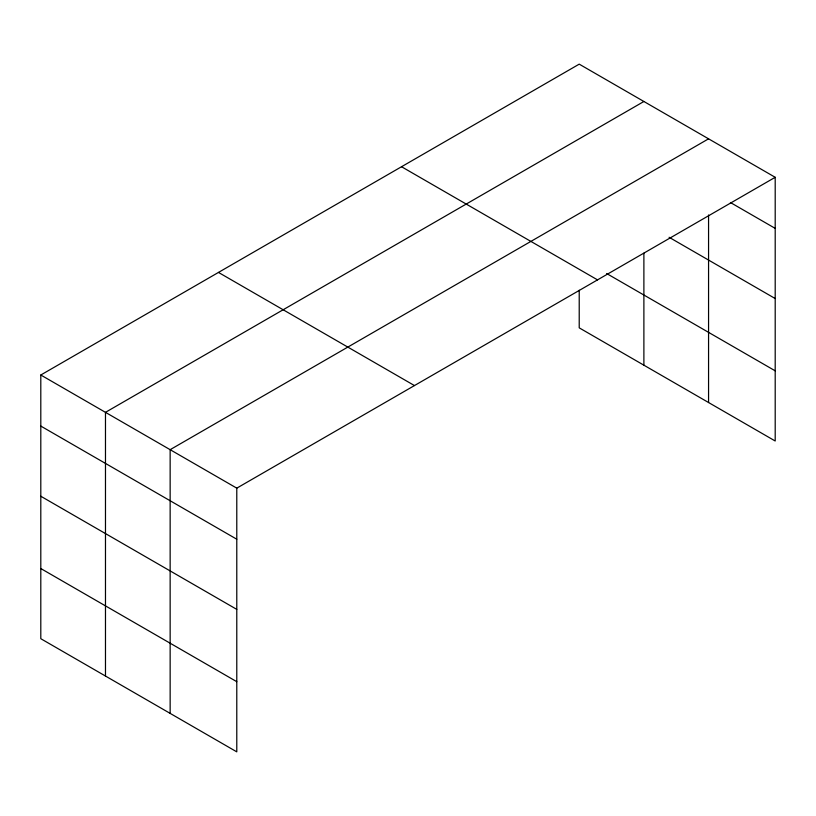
<?xml version="1.0" encoding="UTF-8"?>
<svg xmlns="http://www.w3.org/2000/svg" width="816" height="816" viewBox="0 0 816 816"><rect width="100%" height="100%" fill="white"/><g stroke="black" fill="none" stroke-linecap="round" stroke-linejoin="round"><path stroke-width="1.22" d="M708.563 214.965L708.563 402.533M579.217 290.261L579.217 327.848L775.2 440.997L775.2 177.296L579.217 64.148L40.8 375.003L40.8 638.704L236.783 751.852L236.783 488.152L40.8 375.003M643.885 101.49L105.478 412.335L105.478 676.036M708.563 138.832L170.146 449.677L170.146 713.378M236.783 488.152L775.2 177.296M730.412 202.511L775.2 228.378M669.1 237.283L775.2 298.544M606.614 273.503L775.2 370.831M401.533 166.729L597.526 279.878M218.474 272.422L414.467 385.57M40.8 426.074L236.783 539.223M40.8 496.24L236.783 609.389M40.8 568.538L236.783 681.686M643.885 253.164L643.885 365.191"/></g></svg>
